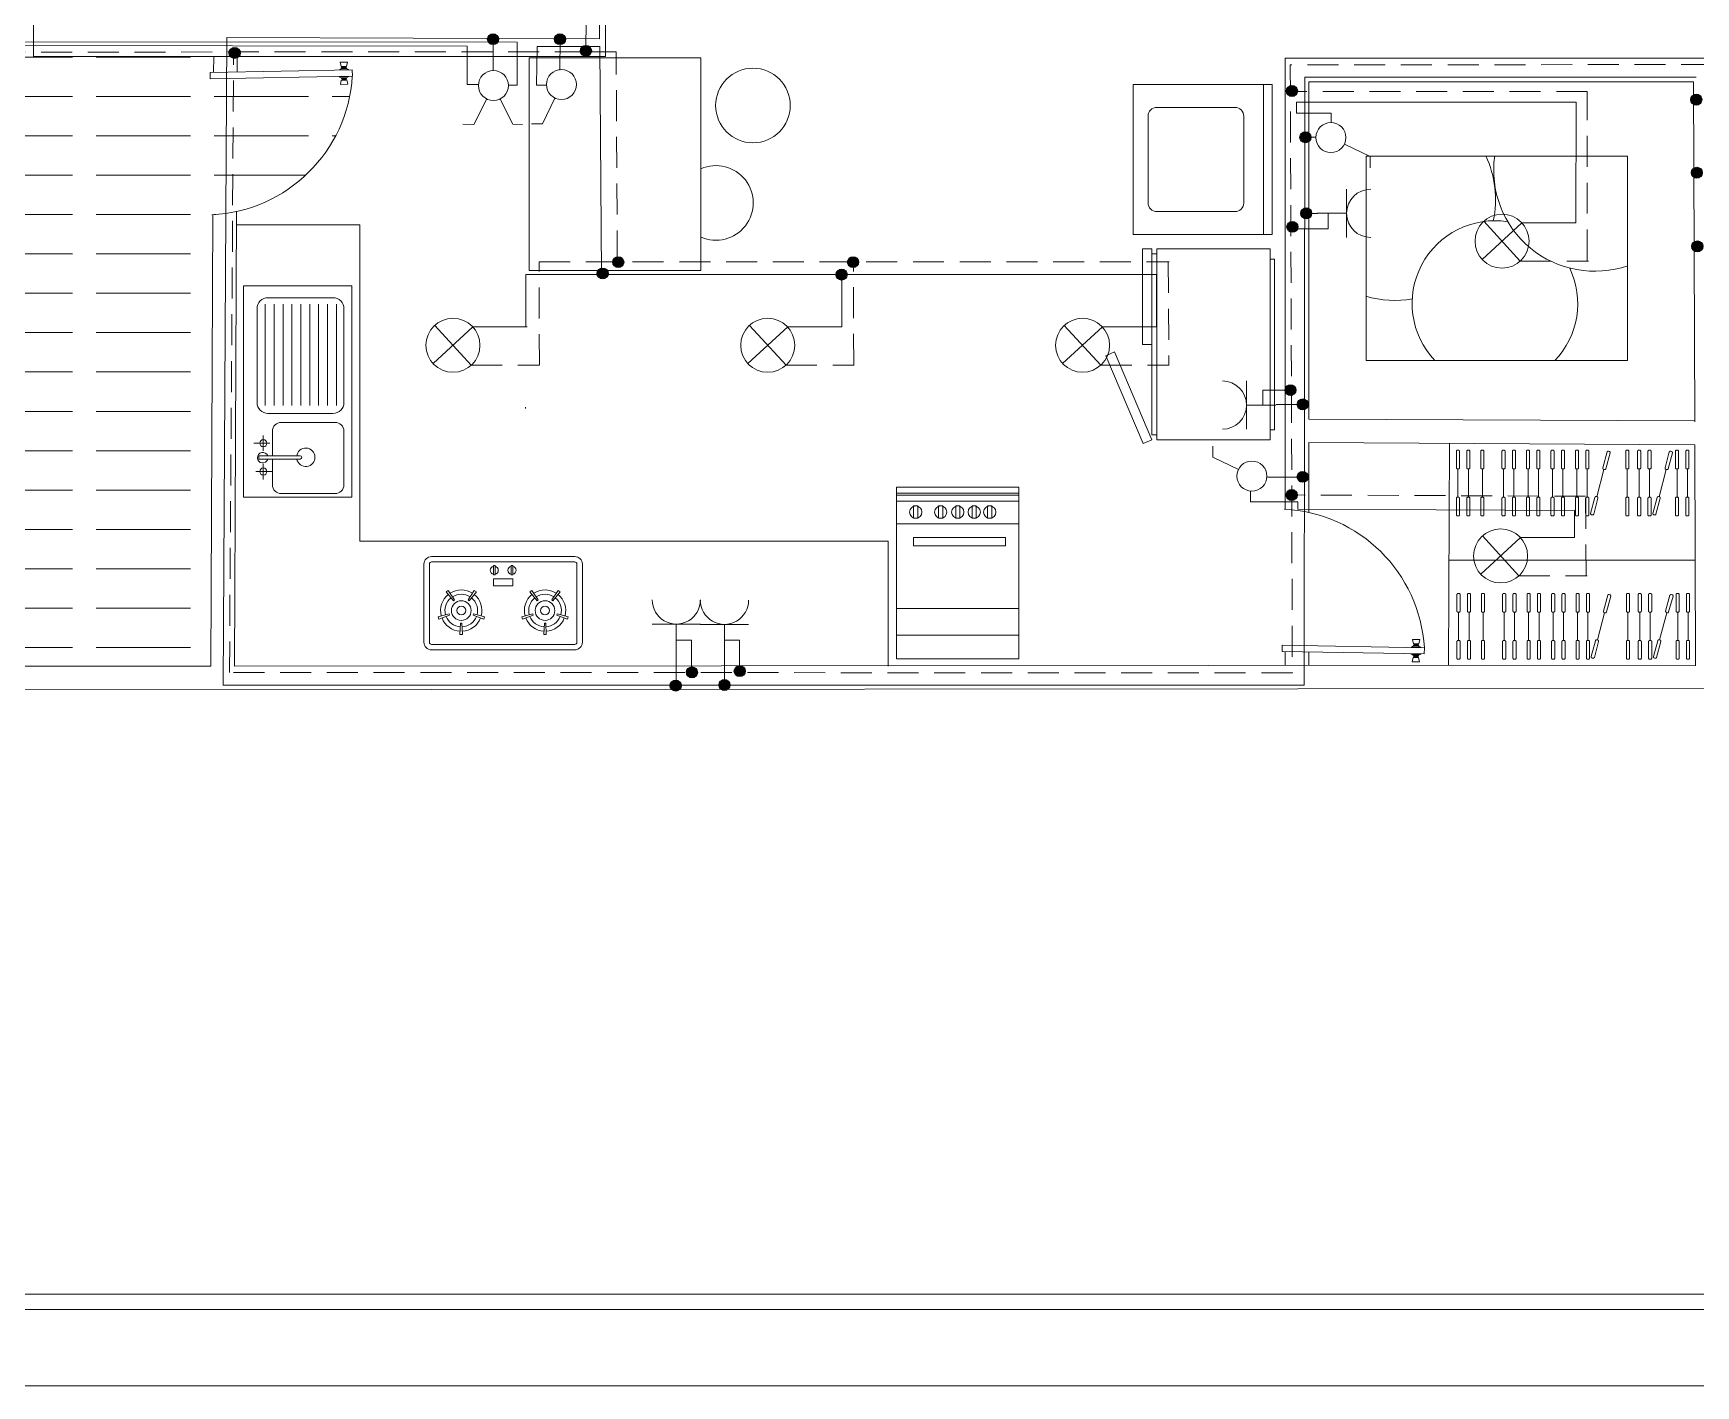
# Model space of a CAD drawing. Header units: millimetres. Extents: x -91.7 to -12.1, y -5.4 to 78.9.
# Drawn here: x -82.15 to -71.59, y -5.44 to 3.15 of the extents above; entities that cross this region are included whole.
import ezdxf

# ---------------------------------------------------------------- set-up
doc = ezdxf.new("R2010")
doc.units = ezdxf.units.MM
for name, pattern in [('CONTINUA', [0]), ('HIDDEN', [0.375, 0.25, -0.125]), ('STYLE_02', [0.295276, 0.19685, -0.098425])]:
    doc.linetypes.add(name, pattern=pattern)
doc.layers.get('0').update_dxf_attribs({"lineweight": 15})
for name, color, linetype in [('CabangF', 1, 'CONTINUA'), ('CabangFM', 30, 'CONTINUA'), ('CabangN', 5, 'CONTINUA'), ('HATCHING', 7, 'Continuous')]:
    doc.layers.add(name, color=color, linetype=linetype)
for name, color, linetype, lineweight in [('Denah', 7, 'Continuous', 13), ('Fasa', 1, 'Continuous', 9), ('Fasa MCB to end', 30, 'Continuous', 9), ('Furniture', 253, 'Continuous', 13), ('Lampu', 40, 'Continuous', 13), ('netral', 5, 'STYLE_02', 9), ('Pintu DKK', 7, 'Continuous', 9), ('Saklar', 6, 'Continuous', 13), ('Stop kontak', 3, 'Continuous', 13)]:
    doc.layers.add(name, color=color, linetype=linetype, lineweight=lineweight)

# ---------------------------------------------------------------- blocks, each defined once
blk = doc.blocks.new('pintu benar')
at = {"lineweight": 15}
for p, q in [((21.219, -25.378), (21.145, -25.378)), ((21.154, -25.423), (21.145, -25.378)), ((21.166, -25.423), (21.154, -25.423)), ((21.155, -25.445), (21.155, -25.438)), ((21.161, -25.438), (21.155, -25.438)), ((21.161, -25.438), (21.161, -25.43)), ((21.166, -25.43), (21.161, -25.43)), ((21.161, -25.438), (21.203, -25.437)), ((21.166, -25.43), (21.166, -25.423)), ((21.166, -25.423), (21.198, -25.423)), ((21.166, -25.43), (21.198, -25.43)), ((21.198, -25.43), (21.198, -25.423)), ((21.198, -25.423), (21.21, -25.423)), ((21.198, -25.43), (21.203, -25.43)), ((21.203, -25.437), (21.203, -25.43)), ((21.203, -25.437), (21.209, -25.437)), ((21.209, -25.445), (21.209, -25.437)), ((21.21, -25.423), (21.219, -25.378)), ((19.807, -25.466), (21.268, -25.459)), ((21.269, -25.523), (19.807, -25.531)), ((21.133, -25.457), (21.155, -25.445)), ((21.133, -25.457), (21.231, -25.456)), ((21.133, -25.46), (21.133, -25.457)), ((21.134, -25.525), (21.134, -25.528)), ((21.134, -25.528), (21.231, -25.527)), ((21.134, -25.528), (21.156, -25.54)), ((21.154, -25.562), (21.146, -25.606)), ((21.22, -25.606), (21.146, -25.606)), ((21.166, -25.562), (21.154, -25.562)), ((21.155, -25.445), (21.209, -25.445)), ((21.156, -25.54), (21.209, -25.539)), ((21.156, -25.54), (21.156, -25.547)), ((21.162, -25.547), (21.156, -25.547)), ((21.162, -25.547), (21.162, -25.554)), ((21.162, -25.547), (21.203, -25.547)), ((21.166, -25.554), (21.162, -25.554)), ((21.166, -25.554), (21.166, -25.562)), ((21.166, -25.554), (21.199, -25.554)), ((21.166, -25.562), (21.199, -25.562)), ((21.182, -25.525), (21.182, -25.525)), ((21.182, -25.525), (21.182, -25.525)), ((21.199, -25.554), (21.203, -25.554)), ((21.199, -25.554), (21.199, -25.562)), ((21.199, -25.562), (21.211, -25.562)), ((21.203, -25.547), (21.203, -25.554)), ((21.203, -25.547), (21.209, -25.547)), ((21.231, -25.456), (21.209, -25.445)), ((21.231, -25.527), (21.209, -25.539)), ((21.209, -25.539), (21.209, -25.547)), ((21.211, -25.562), (21.22, -25.606)), ((21.231, -25.459), (21.231, -25.456)), ((21.231, -25.524), (21.231, -25.527))]:
    blk.add_line(p, q, dxfattribs=at)
for p, q in [((19.807, -25.531), (19.807, -25.466)), ((21.268, -25.459), (21.269, -25.523))]:
    blk.add_line(p, q)
at = {"color": 8, "lineweight": 15}
blk.add_arc((19.755, -25.41), 1.517, 271.9597, 355.7243, dxfattribs=at)
blk = doc.blocks.new('LAMPU RUMAH')
at = {"layer": 'Lampu'}
for p, q in [((0.0528, 0.0484), (-0.0528, -0.0484)), ((0.0484, -0.0528), (-0.0484, 0.0528))]:
    blk.add_line(p, q, dxfattribs=at)
blk.add_circle((0, 0), 0.0716, dxfattribs=at)
blk = doc.blocks.new('*U41')
at = {"layer": 'Lampu', "xscale": 2.395947296300988, "yscale": 2.395947296300988, "zscale": 2.395947296300988}
blk.add_blockref('LAMPU RUMAH', (0, 0), dxfattribs=at)
blk = doc.blocks.new('*U42')
at = {"layer": 'Lampu', "color": 0, "linetype": 'ByBlock', "lineweight": -2, "transparency": 16777216}
for p in [(0, 0), (2, 0), (4, 0)]:
    blk.add_blockref('*U41', p, dxfattribs=at)
blk = doc.blocks.new('saklar 1 seri')
at = {"layer": 'Saklar'}
for p, q in [((-73.194, 11.496), (-73.115, 11.659)), ((-73.115, 11.659), (-73.045, 11.659))]:
    blk.add_line(p, q, dxfattribs=at)
blk.add_circle((-73.236, 11.41), 0.0954, dxfattribs=at)
blk = doc.blocks.new('saklar 2 seri')
at = {"layer": 'Saklar'}
for p, q in [((-73.645, 11.669), (-73.707, 11.669)), ((-73.562, 11.51), (-73.645, 11.669)), ((-73.477, 11.511), (-73.397, 11.674)), ((-73.397, 11.674), (-73.327, 11.674))]:
    blk.add_line(p, q, dxfattribs=at)
blk.add_circle((-73.518, 11.425), 0.0954, dxfattribs=at)
blk = doc.blocks.new('COLOKAN RUMAH')
at = {"color": 3, "lineweight": 5}
for p, q in [((0, 0.0803), (0, -0.0803)), ((0, 0), (0.0978, 0))]:
    blk.add_line(p, q, dxfattribs=at)
blk.add_arc((-0.0803, 0), 0.0803, 270, 90, dxfattribs=at)
blk = doc.blocks.new('*U81')
at = {"layer": 'Fasa'}
blk.add_line((-0.172, 0), (0.172, 0), dxfattribs=at)
blk = doc.blocks.new('*U82')
at = {"layer": 'Fasa', "color": 0, "linetype": 'ByBlock', "lineweight": -2, "transparency": 16777216}
for p in [(0, 0), (2, 0), (4, 0)]:
    blk.add_blockref('*U81', p, dxfattribs=at)
blk = doc.blocks.new('*U97')
at = {"layer": 'netral'}
blk.add_line((-0.21635, 0), (0.21635, 0), dxfattribs=at)
blk = doc.blocks.new('*U98')
at = {"layer": 'netral', "color": 0, "linetype": 'ByBlock', "lineweight": -2, "transparency": 16777216}
for p in [(0, 0), (2, 0), (4, 0)]:
    blk.add_blockref('*U97', p, dxfattribs=at)
blk = doc.blocks.new('CABANG NETRAL')
at = {"layer": 'HATCHING'}
h = blk.add_hatch(dxfattribs=at)
h.set_pattern_fill('ANGLE', color=5)
h.set_pattern_definition([(0, (9.248, -7.627), (0, 6.985), [5.08, -1.905]), (90, (9.248, -7.627), (-6.985, 4e-16), [5.08, -1.905])])
h.paths.add_polyline_path([(-0.0121, 0), (0.0121, 0, 1)])
h.paths.add_polyline_path([(0, 0), (-0.0121, 0, 0.414214), (0, -0.0121)])
h.paths.add_polyline_path([(0.0121, 0), (0, 0), (0, -0.0121, 0.414214)])
h = blk.add_hatch(color=5, dxfattribs=at)
h.dxf.hatch_style = 1
h.paths.add_polyline_path([(-0.0121, 0, 1), (0.0121, 0, 1)])
at = {"layer": 'CabangN'}
blk.add_circle((0, 0), 0.0121, dxfattribs=at)
blk = doc.blocks.new('CABANG FASA')
at = {"layer": 'HATCHING'}
h = blk.add_hatch(color=1, dxfattribs=at)
h.dxf.hatch_style = 1
h.paths.add_polyline_path([(0.0121, 0, 1), (-0.0121, 0, 1)])
at = {"layer": 'CabangF'}
blk.add_circle((0, 0), 0.0121, dxfattribs=at)
blk = doc.blocks.new('CABANG FASA 2')
at = {"layer": 'HATCHING'}
h = blk.add_hatch(color=30, dxfattribs=at)
h.dxf.hatch_style = 1
h.paths.add_polyline_path([(0.0121, 0, 1), (-0.0121, 0, 1)])
at = {"layer": 'CabangFM'}
blk.add_circle((0, 0), 0.0121, dxfattribs=at)
blk = doc.blocks.new('A$C38133118')
for p, q in [((0, 35), (0, 395)), ((25, 35), (25, 395)), ((35, 430), (695, 430)), ((35, 405), (695, 405)), ((705, 395), (705, 35)), ((730, 395), (730, 35)), ((166, 359.5), (169, 306.8)), ((166, 359.5), (178, 359.5)), ((169, 306.8), (175, 306.8)), ((178, 359.5), (175, 306.8)), ((552, 359.5), (555, 306.8)), ((564, 359.5), (552, 359.5)), ((561, 306.8), (555, 306.8)), ((564, 359.5), (561, 306.8)), ((65, 277.4), (68.7, 288.8)), ((65, 277.4), (116, 264)), ((68.7, 288.8), (117.8, 269.7)), ((116, 264), (117.8, 269.7)), ((275.3, 288.8), (226.1, 269.7)), ((226.1, 269.7), (228, 264)), ((279, 277.4), (228, 264)), ((275.3, 288.8), (279, 277.4)), ((454.7, 288.8), (451, 277.4)), ((451, 277.4), (502, 264)), ((454.7, 288.8), (503.9, 269.7)), ((503.9, 269.7), (502, 264)), ((661.3, 288.8), (612.2, 269.7)), ((614, 264), (612.2, 269.7)), ((665, 277.4), (614, 264)), ((665, 277.4), (661.3, 288.8)), ((102.2, 163), (135.5, 203.8)), ((111.9, 156), (102.2, 163)), ((111.9, 156), (140.3, 200.3)), ((140.3, 200.3), (135.5, 203.8)), ((208.4, 203.8), (203.6, 200.3)), ((232.1, 156), (203.6, 200.3)), ((241.8, 163), (208.4, 203.8)), ((241.8, 163), (232.1, 156)), ((488.2, 163), (521.6, 203.8)), ((488.2, 163), (497.9, 156)), ((497.9, 156), (526.4, 200.3)), ((521.6, 203.8), (526.4, 200.3)), ((589.7, 200.3), (594.5, 203.8)), ((618.1, 156), (589.7, 200.3)), ((627.8, 163), (594.5, 203.8)), ((618.1, 156), (627.8, 163)), ((319.9, 134.4), (319.9, 102)), ((410.1, 134.4), (319.9, 134.4)), ((319.9, 102), (410.1, 102)), ((320.1, 85), (320.1, 41.9)), ((327.6, 85), (320.1, 85)), ((327.6, 41.9), (327.6, 85)), ((402.6, 85), (410.1, 85)), ((402.6, 41.9), (402.6, 85)), ((410.1, 102), (410.1, 134.4)), ((410.1, 85), (410.1, 41.9)), ((695, 25), (35, 25)), ((320.1, 41.9), (327.6, 41.9)), ((410.1, 41.9), (402.6, 41.9)), ((695, 0), (35, 0))]:
    blk.add_line(p, q)
for centre, radius in [((172, 248.9), 45.3), ((172, 248.9), 20.3), ((558, 248.9), 45.3), ((558, 248.9), 20.3)]:
    blk.add_circle(centre, radius)
for centre, radius, start, end in [((35, 395), 35, 90, 180), ((35, 395), 10, 90, 180), ((695, 395), 35, 0, 90), ((695, 395), 10, 0, 90), ((172, 248.9), 95.3, 93.07801, 158.92199), ((172, 248.9), 75.3, 93.02284, 158.97716), ((172, 248.9), 75.3, 21.02284, 86.97716), ((172, 248.9), 95.3, 21.07801, 86.92199), ((558, 248.9), 95.3, 93.07801, 158.92199), ((558, 248.9), 75.3, 93.02284, 158.97716), ((558, 248.9), 75.3, 21.02284, 86.97716), ((558, 248.9), 95.3, 21.07801, 86.92199), ((172, 248.9), 95.3, 165.07801, 230.92199), ((172, 248.9), 75.3, 165.02284, 230.97716), ((172, 248.9), 75.3, 309.02284, 14.97716), ((172, 248.9), 95.3, 309.07801, 14.92199), ((558, 248.9), 95.3, 165.07801, 230.92199), ((558, 248.9), 75.3, 165.02284, 230.97716), ((558, 248.9), 75.3, 309.02284, 14.97716), ((558, 248.9), 95.3, 309.07801, 14.92199), ((172, 248.9), 95.3, 237.07801, 302.92199), ((172, 248.9), 75.3, 237.02284, 302.97716), ((558, 248.9), 95.3, 237.07801, 302.92199), ((558, 248.9), 75.3, 237.02284, 302.97716), ((323.9, 63.3), 18.9, 101.56194, 258.43806), ((323.9, 63.3), 18.9, 281.24841, 78.75159), ((406.3, 63.3), 18.9, 101.24841, 258.75159), ((406.3, 63.3), 18.9, 281.56194, 78.43806), ((35, 35), 35, 180, 270), ((35, 35), 10, 180, 270), ((695, 35), 10, 270, 0), ((695, 35), 35, 270, 0)]:
    blk.add_arc(centre, radius, start, end)
blk = doc.blocks.new('sgsdgh')
at = {"layer": 'Furniture', "linetype": 'HIDDEN', "ltscale": 500}
for p, q in [((1584.985, 424.972), (1584.985, 424.84)), ((1585.001, 424.981), (1584.994, 424.981)), ((1585.01, 424.84), (1585.01, 424.972)), ((1585.068, 424.972), (1585.068, 424.84)), ((1585.084, 424.981), (1585.077, 424.981)), ((1585.093, 424.84), (1585.093, 424.972)), ((1585.117, 424.96), (1585.152, 424.833)), ((1585.131, 424.973), (1585.124, 424.971)), ((1585.176, 424.839), (1585.142, 424.967)), ((1585.287, 424.972), (1585.287, 424.84)), ((1585.303, 424.981), (1585.296, 424.981)), ((1585.312, 424.84), (1585.312, 424.972)), ((1585.37, 424.972), (1585.37, 424.84)), ((1585.386, 424.981), (1585.379, 424.981)), ((1585.395, 424.84), (1585.395, 424.972)), ((1585.464, 424.84), (1585.464, 424.972)), ((1585.473, 424.981), (1585.48, 424.981)), ((1585.489, 424.972), (1585.489, 424.84)), ((1585.614, 424.96), (1585.648, 424.833)), ((1585.627, 424.973), (1585.621, 424.971)), ((1585.672, 424.839), (1585.638, 424.967)), ((1585.783, 424.972), (1585.783, 424.84)), ((1585.799, 424.981), (1585.792, 424.981)), ((1585.808, 424.84), (1585.808, 424.972)), ((1585.866, 424.972), (1585.866, 424.84)), ((1585.882, 424.981), (1585.875, 424.981)), ((1585.891, 424.84), (1585.891, 424.972)), ((1585.978, 424.972), (1585.978, 424.84)), ((1585.994, 424.981), (1585.987, 424.981)), ((1586.003, 424.84), (1586.003, 424.972)), ((1586.061, 424.972), (1586.061, 424.84)), ((1586.077, 424.981), (1586.07, 424.981)), ((1586.086, 424.84), (1586.086, 424.972)), ((1586.174, 424.972), (1586.174, 424.84)), ((1586.19, 424.981), (1586.183, 424.981)), ((1586.199, 424.84), (1586.199, 424.972)), ((1586.257, 424.972), (1586.257, 424.84)), ((1586.273, 424.981), (1586.266, 424.981)), ((1586.282, 424.84), (1586.282, 424.972)), ((1586.369, 424.972), (1586.369, 424.84)), ((1586.385, 424.981), (1586.378, 424.981)), ((1586.394, 424.84), (1586.394, 424.972)), ((1586.452, 424.972), (1586.452, 424.84)), ((1586.468, 424.981), (1586.461, 424.981)), ((1586.477, 424.84), (1586.477, 424.972)), ((1586.621, 424.972), (1586.621, 424.84)), ((1586.637, 424.981), (1586.63, 424.981)), ((1586.646, 424.84), (1586.646, 424.972)), ((1586.733, 424.972), (1586.733, 424.84)), ((1586.749, 424.981), (1586.742, 424.981)), ((1586.758, 424.84), (1586.758, 424.972)), ((1586.816, 424.972), (1586.816, 424.84)), ((1586.832, 424.981), (1586.825, 424.981)), ((1586.841, 424.84), (1586.841, 424.972)), ((1584.994, 424.831), (1585.001, 424.831)), ((1584.997, 424.606), (1584.997, 424.831)), ((1585.077, 424.831), (1585.084, 424.831)), ((1585.08, 424.606), (1585.08, 424.831)), ((1585.163, 424.826), (1585.169, 424.828)), ((1585.224, 424.61), (1585.166, 424.827)), ((1585.296, 424.831), (1585.303, 424.831)), ((1585.299, 424.606), (1585.299, 424.831)), ((1585.379, 424.831), (1585.386, 424.831)), ((1585.382, 424.606), (1585.382, 424.831)), ((1585.48, 424.831), (1585.473, 424.831)), ((1585.477, 424.606), (1585.477, 424.831)), ((1585.659, 424.826), (1585.666, 424.828)), ((1585.721, 424.61), (1585.663, 424.827)), ((1585.792, 424.831), (1585.799, 424.831)), ((1585.796, 424.606), (1585.796, 424.831)), ((1585.875, 424.831), (1585.882, 424.831)), ((1585.879, 424.606), (1585.879, 424.831)), ((1585.987, 424.831), (1585.994, 424.831)), ((1585.991, 424.606), (1585.991, 424.831)), ((1586.07, 424.831), (1586.077, 424.831)), ((1586.074, 424.606), (1586.074, 424.831)), ((1586.183, 424.831), (1586.19, 424.831)), ((1586.186, 424.606), (1586.186, 424.831)), ((1586.266, 424.831), (1586.273, 424.831)), ((1586.269, 424.606), (1586.269, 424.831)), ((1586.378, 424.831), (1586.385, 424.831)), ((1586.381, 424.606), (1586.381, 424.831)), ((1586.461, 424.831), (1586.468, 424.831)), ((1586.464, 424.606), (1586.464, 424.831)), ((1586.63, 424.831), (1586.637, 424.831)), ((1586.633, 424.606), (1586.633, 424.831)), ((1586.742, 424.831), (1586.749, 424.831)), ((1586.745, 424.606), (1586.745, 424.831)), ((1586.825, 424.831), (1586.832, 424.831)), ((1586.828, 424.606), (1586.828, 424.831)), ((1585.221, 424.609), (1585.228, 424.611)), ((1585.718, 424.609), (1585.724, 424.611)), ((1584.985, 424.465), (1584.985, 424.597)), ((1584.994, 424.606), (1585.001, 424.606)), ((1585.01, 424.597), (1585.01, 424.465)), ((1585.068, 424.465), (1585.068, 424.597)), ((1585.077, 424.606), (1585.084, 424.606)), ((1585.093, 424.597), (1585.093, 424.465)), ((1585.249, 424.47), (1585.214, 424.598)), ((1585.239, 424.604), (1585.273, 424.477)), ((1585.287, 424.465), (1585.287, 424.597)), ((1585.296, 424.606), (1585.303, 424.606)), ((1585.312, 424.597), (1585.312, 424.465)), ((1585.37, 424.465), (1585.37, 424.597)), ((1585.379, 424.606), (1585.386, 424.606)), ((1585.395, 424.597), (1585.395, 424.465)), ((1585.464, 424.597), (1585.464, 424.465)), ((1585.48, 424.606), (1585.473, 424.606)), ((1585.489, 424.465), (1585.489, 424.597)), ((1585.745, 424.47), (1585.711, 424.598)), ((1585.735, 424.604), (1585.77, 424.477)), ((1585.783, 424.465), (1585.783, 424.597)), ((1585.792, 424.606), (1585.799, 424.606)), ((1585.808, 424.597), (1585.808, 424.465)), ((1585.866, 424.465), (1585.866, 424.597)), ((1585.875, 424.606), (1585.882, 424.606)), ((1585.891, 424.597), (1585.891, 424.465)), ((1585.978, 424.465), (1585.978, 424.597)), ((1585.987, 424.606), (1585.994, 424.606)), ((1586.003, 424.597), (1586.003, 424.465)), ((1586.061, 424.465), (1586.061, 424.597)), ((1586.07, 424.606), (1586.077, 424.606)), ((1586.086, 424.597), (1586.086, 424.465)), ((1586.174, 424.465), (1586.174, 424.597)), ((1586.183, 424.606), (1586.19, 424.606)), ((1586.199, 424.597), (1586.199, 424.465)), ((1586.257, 424.465), (1586.257, 424.597)), ((1586.266, 424.606), (1586.273, 424.606)), ((1586.282, 424.597), (1586.282, 424.465)), ((1586.369, 424.465), (1586.369, 424.597)), ((1586.378, 424.606), (1586.385, 424.606)), ((1586.394, 424.597), (1586.394, 424.465)), ((1586.452, 424.465), (1586.452, 424.597)), ((1586.461, 424.606), (1586.468, 424.606)), ((1586.477, 424.597), (1586.477, 424.465)), ((1586.621, 424.465), (1586.621, 424.597)), ((1586.63, 424.606), (1586.637, 424.606)), ((1586.646, 424.597), (1586.646, 424.465)), ((1586.733, 424.465), (1586.733, 424.597)), ((1586.742, 424.606), (1586.749, 424.606)), ((1586.758, 424.597), (1586.758, 424.465)), ((1586.816, 424.465), (1586.816, 424.597)), ((1586.825, 424.606), (1586.832, 424.606)), ((1586.841, 424.597), (1586.841, 424.465)), ((1585.001, 424.456), (1584.994, 424.456)), ((1585.084, 424.456), (1585.077, 424.456)), ((1585.266, 424.466), (1585.26, 424.464)), ((1585.303, 424.456), (1585.296, 424.456)), ((1585.386, 424.456), (1585.379, 424.456)), ((1585.473, 424.456), (1585.48, 424.456)), ((1585.763, 424.466), (1585.756, 424.464)), ((1585.799, 424.456), (1585.792, 424.456)), ((1585.882, 424.456), (1585.875, 424.456)), ((1585.994, 424.456), (1585.987, 424.456)), ((1586.077, 424.456), (1586.07, 424.456)), ((1586.19, 424.456), (1586.183, 424.456)), ((1586.273, 424.456), (1586.266, 424.456)), ((1586.385, 424.456), (1586.378, 424.456)), ((1586.468, 424.456), (1586.461, 424.456)), ((1586.637, 424.456), (1586.63, 424.456)), ((1586.749, 424.456), (1586.742, 424.456)), ((1586.832, 424.456), (1586.825, 424.456))]:
    blk.add_line(p, q, dxfattribs=at)
for centre, start, end in [((1584.994, 424.972), 90, 180), ((1585.001, 424.972), 360, 90), ((1585.077, 424.972), 90, 180), ((1585.084, 424.972), 360, 90), ((1585.126, 424.962), 105, 195), ((1585.133, 424.964), 15, 105), ((1585.296, 424.972), 90, 180), ((1585.303, 424.972), 360, 90), ((1585.379, 424.972), 90, 180), ((1585.386, 424.972), 360, 90), ((1585.473, 424.972), 90, 180), ((1585.48, 424.972), 0, 90), ((1585.623, 424.962), 105, 195), ((1585.63, 424.964), 15, 105), ((1585.792, 424.972), 90, 180), ((1585.799, 424.972), 360, 90), ((1585.875, 424.972), 90, 180), ((1585.882, 424.972), 360, 90), ((1585.987, 424.972), 90, 180), ((1585.994, 424.972), 360, 90), ((1586.07, 424.972), 90, 180), ((1586.077, 424.972), 360, 90), ((1586.183, 424.972), 90, 180), ((1586.19, 424.972), 360, 90), ((1586.266, 424.972), 90, 180), ((1586.273, 424.972), 360, 90), ((1586.378, 424.972), 90, 180), ((1586.385, 424.972), 360, 90), ((1586.461, 424.972), 90, 180), ((1586.468, 424.972), 360, 90), ((1586.63, 424.972), 90, 180), ((1586.637, 424.972), 360, 90), ((1586.742, 424.972), 90, 180), ((1586.749, 424.972), 360, 90), ((1586.825, 424.972), 90, 180), ((1586.832, 424.972), 360, 90), ((1584.994, 424.84), 180, 270), ((1585.001, 424.84), 270, 360), ((1585.077, 424.84), 180, 270), ((1585.084, 424.84), 270, 360), ((1585.16, 424.835), 195, 285), ((1585.167, 424.837), 285, 15), ((1585.296, 424.84), 180, 270), ((1585.303, 424.84), 270, 360), ((1585.379, 424.84), 180, 270), ((1585.386, 424.84), 270, 360), ((1585.473, 424.84), 180, 270), ((1585.48, 424.84), 270, 0), ((1585.657, 424.835), 195, 285), ((1585.664, 424.837), 285, 15), ((1585.792, 424.84), 180, 270), ((1585.799, 424.84), 270, 360), ((1585.875, 424.84), 180, 270), ((1585.882, 424.84), 270, 360), ((1585.987, 424.84), 180, 270), ((1585.994, 424.84), 270, 360), ((1586.07, 424.84), 180, 270), ((1586.077, 424.84), 270, 360), ((1586.183, 424.84), 180, 270), ((1586.19, 424.84), 270, 360), ((1586.266, 424.84), 180, 270), ((1586.273, 424.84), 270, 360), ((1586.378, 424.84), 180, 270), ((1586.385, 424.84), 270, 360), ((1586.461, 424.84), 180, 270), ((1586.468, 424.84), 270, 360), ((1586.63, 424.84), 180, 270), ((1586.637, 424.84), 270, 360), ((1586.742, 424.84), 180, 270), ((1586.749, 424.84), 270, 360), ((1586.825, 424.84), 180, 270), ((1586.832, 424.84), 270, 360), ((1585.223, 424.6), 105, 195), ((1585.23, 424.602), 15, 105), ((1585.72, 424.6), 105, 195), ((1585.727, 424.602), 15, 105), ((1584.994, 424.597), 90, 180), ((1585.001, 424.597), 360, 90), ((1585.077, 424.597), 90, 180), ((1585.084, 424.597), 360, 90), ((1585.264, 424.475), 285, 15), ((1585.296, 424.597), 90, 180), ((1585.303, 424.597), 360, 90), ((1585.379, 424.597), 90, 180), ((1585.386, 424.597), 360, 90), ((1585.473, 424.597), 90, 180), ((1585.48, 424.597), 0, 90), ((1585.761, 424.475), 285, 15), ((1585.792, 424.597), 90, 180), ((1585.799, 424.597), 360, 90), ((1585.875, 424.597), 90, 180), ((1585.882, 424.597), 360, 90), ((1585.987, 424.597), 90, 180), ((1585.994, 424.597), 360, 90), ((1586.07, 424.597), 90, 180), ((1586.077, 424.597), 360, 90), ((1586.183, 424.597), 90, 180), ((1586.19, 424.597), 360, 90), ((1586.266, 424.597), 90, 180), ((1586.273, 424.597), 360, 90), ((1586.378, 424.597), 90, 180), ((1586.385, 424.597), 360, 90), ((1586.461, 424.597), 90, 180), ((1586.468, 424.597), 360, 90), ((1586.63, 424.597), 90, 180), ((1586.637, 424.597), 360, 90), ((1586.742, 424.597), 90, 180), ((1586.749, 424.597), 360, 90), ((1586.825, 424.597), 90, 180), ((1586.832, 424.597), 360, 90), ((1584.994, 424.465), 180, 270), ((1585.001, 424.465), 270, 360), ((1585.077, 424.465), 180, 270), ((1585.084, 424.465), 270, 360), ((1585.257, 424.473), 195, 285), ((1585.296, 424.465), 180, 270), ((1585.303, 424.465), 270, 360), ((1585.379, 424.465), 180, 270), ((1585.386, 424.465), 270, 360), ((1585.473, 424.465), 180, 270), ((1585.48, 424.465), 270, 0), ((1585.754, 424.473), 195, 285), ((1585.792, 424.465), 180, 270), ((1585.799, 424.465), 270, 360), ((1585.875, 424.465), 180, 270), ((1585.882, 424.465), 270, 360), ((1585.987, 424.465), 180, 270), ((1585.994, 424.465), 270, 360), ((1586.07, 424.465), 180, 270), ((1586.077, 424.465), 270, 360), ((1586.183, 424.465), 180, 270), ((1586.19, 424.465), 270, 360), ((1586.266, 424.465), 180, 270), ((1586.273, 424.465), 270, 360), ((1586.378, 424.465), 180, 270), ((1586.385, 424.465), 270, 360), ((1586.461, 424.465), 180, 270), ((1586.468, 424.465), 270, 360), ((1586.63, 424.465), 180, 270), ((1586.637, 424.465), 270, 360), ((1586.742, 424.465), 180, 270), ((1586.749, 424.465), 270, 360), ((1586.825, 424.465), 180, 270), ((1586.832, 424.465), 270, 360)]:
    blk.add_arc(centre, 0.009, start, end, dxfattribs=at)
blk = doc.blocks.new('A$C593E77E4')
for p, q in [((0, 0), (0, 0.911)), ((0, 0.911), (1.781, 0.911)), ((1.781, 0), (1.781, 0.911)), ((0.279, 0.745, -0.922), (0.15, 0.745, -0.922)), ((0.216, 0.808, -0.922), (0.216, 0.672, -0.922)), ((0.321, 0.784, -0.922), (0.321, 0.434, -0.922)), ((0.349, 0.784, -0.922), (0.321, 0.784, -0.922)), ((0.349, 0.434, -0.922), (0.349, 0.784, -0.922)), ((0.39, 0.745, -0.922), (0.519, 0.745, -0.922)), ((0.455, 0.826, -0.922), (0.455, 0.689, -0.922)), ((0.705, 0.706), (0.705, 0.158)), ((0.772, 0.729, 1.373), (1.625, 0.729, 1.373)), ((1.588, 0.797), (0.797, 0.797)), ((1.68, 0.158), (1.68, 0.706)), ((0.03, 0.593), (0.03, 0.141)), ((0.321, 0.668), (0.105, 0.668)), ((0.555, 0.668), (0.349, 0.668)), ((0.63, 0.141), (0.63, 0.593)), ((0.772, 0.654, 1.373), (1.625, 0.654, 1.373)), ((0.772, 0.579, 1.373), (1.625, 0.579, 1.373)), ((0.772, 0.504, 1.373), (1.625, 0.504, 1.373)), ((0.772, 0.429, 1.373), (1.625, 0.429, 1.373)), ((0.772, 0.354, 1.373), (1.625, 0.354, 1.373)), ((0.772, 0.279, 1.373), (1.625, 0.279, 1.373)), ((0.772, 0.204, 1.373), (1.625, 0.204, 1.373)), ((0.105, 0.066), (0.555, 0.066)), ((0.772, 0.129, 1.373), (1.625, 0.129, 1.373)), ((0.797, 0.066), (1.588, 0.066)), ((1.781, 0), (0, 0))]:
    blk.add_line(p, q)
for centre in [(0.216, 0.745, -0.922), (0.454, 0.745, -0.922)]:
    blk.add_circle(centre, 0.0299)
for centre, radius, start, end in [((0.333, 0.75, -0.922), 0.0447, 290.1713, 253.9866), ((0.797, 0.706), 0.0919, 90, 180), ((1.588, 0.706), 0.0919, 0, 90), ((0.105, 0.593), 0.075, 90, 180), ((0.555, 0.593), 0.075, 0, 90), ((0.336, 0.387, 0.688), 0.0774, 101.239, 83.3158), ((0.335, 0.435, -0.922), 0.0139, 185.1203, 354.8797), ((0.105, 0.141), 0.075, 180, 270), ((0.555, 0.141), 0.075, 270, 0), ((0.797, 0.158), 0.0919, 180, 270), ((1.588, 0.158), 0.0919, 270, 0)]:
    blk.add_arc(centre, radius, start, end)
blk = doc.blocks.new('LAVADORA')
for p, q in [((-0.35, 0.65), (-0.35, 0)), ((-0.35, 0.65), (0.35, 0.65)), ((0.35, 0.65), (0.35, 0)), ((-0.2031, 0.5795), (0.2031, 0.5795)), ((-0.2437, 0.5389), (-0.2437, 0.1732)), ((0.2437, 0.5389), (0.2437, 0.1732)), ((-0.2031, 0.1326), (0.2031, 0.1326)), ((-0.35, 0.0406), (0.35, 0.0406)), ((-0.35, 0), (0.35, 0))]:
    blk.add_line(p, q)
for centre, start, end in [((-0.2031, 0.5389), 90, 180), ((0.2031, 0.5389), 0, 90), ((-0.2031, 0.1732), 180, 270), ((0.2031, 0.1732), 270, 0)]:
    blk.add_arc(centre, 0.0406, start, end)
blk = doc.blocks.new('A$C3B1D6415')
for p, q in [((947.2, 884.7), (54.4, 884.7)), ((54.4, 884.7), (54.4, 862.2)), ((947.2, 862.2), (947.2, 884.7)), ((0, 862.2), (1000, 862.2)), ((0, 267.2), (0, 862.2)), ((1000, 862.2), (1000, 267.2)), ((1000, 267.2), (0, 267.2)), ((25, 267.2), (25, 242.2)), ((975, 267.2), (975, 242.2)), ((0, 242.2), (975, 242.2)), ((0, 192.2), (0, 242.2)), ((500, 192.2), (0, 192.2)), ((500, 192.2), (500, 242.2)), ((540.1, 46), (1000, 242.2)), ((1019.6, 196.2), (559.7, 0)), ((1000, 242.2), (1019.6, 196.2)), ((559.7, 0), (540.1, 46))]:
    blk.add_line(p, q)
blk = doc.blocks.new('A$C71147F8F')
at = {"lineweight": 5}
for p, q in [((0, 810), (600, 810)), ((0, 800), (600, 800)), ((0, 770), (600, 770)), ((0, 660), (600, 660)), ((0, 245), (600, 245)), ((0, 115), (600, 115))]:
    blk.add_line(p, q, dxfattribs=at)
for points in [[(0, 0), (600, 0), (600, 840), (0, 840)], [(84.7, 687.5), (104.7, 687.5), (104.7, 747.5), (84.7, 747.5)], [(206.9, 687.5), (226.9, 687.5), (226.9, 747.5), (206.9, 747.5)], [(290.4, 687.5), (310.4, 687.5), (310.4, 747.5), (290.4, 747.5)], [(371.2, 687.5), (391.2, 687.5), (391.2, 747.5), (371.2, 747.5)], [(446.8, 687.5), (466.8, 687.5), (466.8, 747.5), (446.8, 747.5)], [(83.3, 552.8), (533.3, 552.8), (533.3, 592.8), (83.3, 592.8)]]:
    blk.add_lwpolyline(points, close=True, dxfattribs=at)
for centre in [(94.7, 717.5), (216.9, 717.5), (300.4, 717.5), (381.2, 717.5), (456.8, 717.5)]:
    blk.add_circle(centre, 30, dxfattribs=at)

msp = doc.modelspace()

# ---------------------------------------------------------------- hatches: boundary and pattern name
at = {"layer": 'Denah'}
h = msp.add_hatch(dxfattribs=at)
h.set_pattern_fill('ACAD_ISO02W100', color=253, scale=0.05)
h.paths.add_polyline_path([(-81.008, 1.999, 0.381077), (-80.121, 2.879), (-80.14, 2.879), (-80.158, 2.868), (-80.158, 2.859), (-80.151, 2.827), (-80.197, 2.827), (-80.191, 2.859), (-80.191, 2.868), (-80.21, 2.877), (-81.025, 2.862), (-81.026, 2.902), (-81.004, 2.903), (-81.003, 3.004), (-82.149, 3.004), (-82.149, 3.24), (-84.868, 3.24), (-84.878, -0.871), (-81.021, -0.868)])
h.paths.add_polyline_path([(-83.177, 0.989), (-83.177, -0.011), (-83.777, -0.011), (-83.777, 0.989)], flags=16)
h.paths.add_polyline_path([(-83.255, 0.569), (-83.275, 0.532), (-83.3, 0.512), (-83.339, 0.498), (-83.281, 0.48), (-83.237, 0.459), (-83.207, 0.415), (-83.257, 0.391), (-83.294, 0.39), (-83.346, 0.404), (-83.341, 0.375), (-83.373, 0.374), (-83.396, 0.384), (-83.412, 0.397), (-83.413, 0.39), (-83.425, 0.393), (-83.421, 0.377), (-83.418, 0.346), (-83.432, 0.318), (-83.46, 0.336), (-83.472, 0.356), (-83.483, 0.398), (-83.515, 0.331), (-83.541, 0.295), (-83.579, 0.279), (-83.591, 0.32), (-83.585, 0.355), (-83.548, 0.43), (-83.587, 0.42), (-83.596, 0.422), (-83.639, 0.414), (-83.703, 0.414), (-83.75, 0.442), (-83.715, 0.484), (-83.676, 0.504), (-83.631, 0.512), (-83.668, 0.533), (-83.686, 0.566), (-83.651, 0.581), (-83.617, 0.58), (-83.558, 0.559), (-83.573, 0.585), (-83.582, 0.606), (-83.579, 0.635), (-83.55, 0.629), (-83.524, 0.61), (-83.497, 0.569), (-83.499, 0.599), (-83.487, 0.659), (-83.469, 0.708), (-83.431, 0.74), (-83.408, 0.698), (-83.402, 0.654), (-83.419, 0.572), (-83.378, 0.594), (-83.353, 0.593), (-83.355, 0.571), (-83.34, 0.577), (-83.294, 0.585)], flags=0)
h.paths.add_polyline_path([(-83.464, 0.489), (-83.466, 0.491), (-83.469, 0.49)], flags=0)
h.paths.add_polyline_path([(-83.479, 0.477), (-83.48, 0.479), (-83.481, 0.476)], flags=0)
h.paths.add_polyline_path([(-83.48, 0.5), (-83.478, 0.498), (-83.478, 0.502)], flags=0)
h.paths.add_polyline_path([(-83.43, 0.551), (-83.433, 0.537), (-83.447, 0.512), (-83.46, 0.499), (-83.476, 0.491), (-83.476, 0.51), (-83.472, 0.525), (-83.462, 0.543), (-83.447, 0.561), (-83.432, 0.567), (-83.43, 0.551)], flags=0)
h.paths.add_polyline_path([(-83.399, 0.481, -0.063373), (-83.404, 0.462), (-83.408, 0.466), (-83.439, 0.48), (-83.441, 0.481), (-83.427, 0.473), (-83.412, 0.461), (-83.435, 0.457), (-83.436, 0.458), (-83.432, 0.457), (-83.412, 0.461), (-83.427, 0.473), (-83.445, 0.483), (-83.426, 0.48)], flags=0)
h.paths.add_polyline_path([(-83.478, 0.49), (-83.491, 0.483), (-83.507, 0.491), (-83.51, 0.491), (-83.538, 0.488), (-83.555, 0.48, -0.019616), (-83.556, 0.486), (-83.544, 0.485), (-83.538, 0.488), (-83.508, 0.492), (-83.524, 0.5), (-83.539, 0.512), (-83.522, 0.516), (-83.522, 0.516), (-83.503, 0.516), (-83.483, 0.507)], flags=0)
h.paths.add_polyline_path([(-84.679, 0.096, -0.02917), (-84.661, 0.115, -0.031995), (-84.764, 0.134, -0.115875), (-84.733, 0.273, -0.125321), (-84.759, 0.459, -0.005056), (-84.727, 0.457), (-84.727, 0.522, -0.005056), (-84.759, 0.52, -0.125321), (-84.733, 0.705, -0.115875), (-84.764, 0.844, -0.01154), (-84.727, 0.853), (-84.727, 0.896, -0.008382), (-84.777, 0.912), (-84.777, 0.066, -0.016407)], flags=16)
h.paths.add_polyline_path([(-83.977, 0.514, -0.414214), (-84.002, 0.489, -0.414214), (-83.977, 0.464), (-83.977, -0.286, -0.414214), (-84.002, -0.311), (-84.727, -0.311), (-84.727, -0.045, 0.043997), (-84.685, -0.096, 0.115875), (-84.661, -0.237, 0.071956), (-84.436, -0.171, 0.09379), (-84.532, 0.106, 0.118853), (-84.528, 0.476, 0.144174), (-84.652, 0.45), (-84.652, 0.528, 0.144174), (-84.528, 0.503, 0.118853), (-84.532, 0.873, 0.09379), (-84.436, 1.15, 0.071956), (-84.661, 1.215, 0.115875), (-84.685, 1.075, 0.043997), (-84.727, 1.024), (-84.727, 1.289), (-84.002, 1.289, -0.41347), (-83.977, 1.264)], flags=16)

# ---------------------------------------------------------------- linework, layer by layer
for p, q in [((-57.676, -4.858), (-90.667, -4.858)), ((-51.53, -4.955), (-90.763, -4.955)), ((-91.732, -5.439), (-51.045, -5.439)), ((-91.732, -5.439), (-51.045, -5.439))]:
    msp.add_line(p, q)
for p, q in [((-82.148, 9.83), (-82.149, 3.004)), ((-78.513, 3.004), (-78.513, 5.872)), ((-82.149, 3.004), (-78.513, 3.004)), ((-81.004, 2.903), (-81.003, 3.004)), ((-80.854, 2.905), (-80.853, 3.004)), ((-71.452, 2.993), (-74.196, 2.993)), ((-74.196, 2.993), (-74.196, 0.128)), ((-74.046, 2.843), (-74.046, 0.7)), ((-71.601, 2.843), (-74.046, 2.843)), ((-71.594, 0.684), (-71.601, 2.843)), ((-80.871, -0.868), (-80.858, 2.019)), ((-81.021, -0.868), (-81.008, 1.999)), ((-79.022, 0.777), (-79.022, 0.768)), ((-74.046, 0.7), (-71.594, 0.69)), ((-74.046, 0.552), (-71.593, 0.538)), ((-74.046, 0.552), (-74.046, 0.108)), ((-71.589, -0.866), (-71.593, 0.538)), ((-74.196, -0.775), (-74.196, -0.863)), ((-74.046, -0.778), (-74.046, -0.863)), ((-85.019, -0.871), (-81.021, -0.868)), ((-80.871, -0.868), (-71.589, -0.861)), ((-85.019, -1.021), (-65.998, -1.007))]:
    msp.add_line(p, q, dxfattribs=at)
at = {"layer": 'Fasa'}
for p, q in [((-83.029, 3.075), (-79.393, 3.07)), ((-82.518, 3.098), (-79.076, 3.096)), ((-79.393, 3.07), (-79.392, 2.827)), ((-79.076, 3.096), (-79.075, 2.822)), ((-78.949, 3.067), (-78.952, 2.822)), ((-78.55, 3.068), (-78.949, 3.067)), ((-78.539, 1.621), (-78.55, 3.068)), ((-79.392, 2.827), (-79.321, 2.827)), ((-79.075, 2.822), (-79.13, 2.822)), ((-78.952, 2.822), (-78.893, 2.822)), ((-72.346, 2.714), (-74.123, 2.714)), ((-74.123, 2.714), (-74.123, 2.645)), ((-74.123, 2.645), (-73.904, 2.645)), ((-73.904, 2.645), (-73.904, 2.584)), ((-72.348, 1.947), (-72.346, 2.714)), ((-72.692, 1.947), (-72.348, 1.947)), ((-75.013, 1.62), (-79.02, 1.62)), ((-79.02, 1.62), (-79.02, 1.286)), ((-77.013, 1.286), (-77.013, 1.619)), ((-75.013, 1.286), (-75.013, 1.62)), ((-74.415, 0.176), (-74.415, 0.243)), ((-74.116, 0.176), (-74.415, 0.176)), ((-74.116, 0.129), (-74.116, 0.176)), ((-72.357, 0.12), (-74.116, 0.129)), ((-72.357, -0.052), (-72.357, 0.12)), ((-72.7, -0.052), (-72.357, -0.052))]:
    msp.add_line(p, q, dxfattribs=at)
at = {"layer": 'Fasa MCB to end'}
for p, q in [((-78.546, 5.333), (-78.551, 3.117)), ((-80.919, 3.125), (-80.942, -0.989)), ((-78.551, 3.117), (-80.919, 3.125)), ((-79.227, 2.916), (-79.227, 3.119)), ((-78.804, 2.918), (-78.801, 3.116)), ((-74.075, -0.988), (-74.07, 2.872)), ((-74.07, 2.872), (-71.585, 2.872)), ((-74, 2.492), (-74.07, 2.492)), ((-73.99, 2.007), (-74.071, 2.007)), ((-74.252, 0.793), (-74.071, 0.793)), ((-74.311, 0.332), (-74.072, 0.332)), ((-78.064, -0.787), (-78.064, -0.989)), ((-77.757, -0.788), (-77.757, -0.989)), ((-80.942, -0.989), (-74.075, -0.988)), ((-80.942, -0.989), (-80.942, -0.989))]:
    msp.add_line(p, q, dxfattribs=at)
at = {"layer": 'Furniture'}
for p, q in [((-80.858, 1.934), (-80.074, 1.934)), ((-80.074, 1.934), (-80.074, -0.075)), ((-73.151, 0.548), (-73.157, -0.862)), ((-80.074, -0.075), (-76.719, -0.075)), ((-76.719, -0.075), (-76.719, -0.868)), ((-73.152, -0.196), (-71.592, -0.196))]:
    msp.add_line(p, q, dxfattribs=at)
for points in [[(-78.998, 2.995), (-77.908, 2.995), (-77.908, 1.645), (-78.998, 1.645)], [(-73.682, 2.372), (-72.02, 2.372), (-72.02, 1.073), (-73.682, 1.073)]]:
    msp.add_lwpolyline(points, close=True, dxfattribs=at)
msp.add_circle((-77.577, 2.693), 0.237, dxfattribs=at)
for centre, radius, start, end in [((-73.501, 2.097), 0.642, 347.7647, 25.4458), ((-72.229, 2.282), 0.642, 171.8569, 289.0435), ((-77.812, 2.074), 0.237, 246.1318, 113.8682), ((-72.863, 1.435), 0.526, 81.0564, 223.5607), ((-72.863, 1.435), 0.526, 316.4393, 25.2953), ((-73.501, 2.097), 0.642, 253.5927, 280.1743)]:
    msp.add_arc(centre, radius, start, end, dxfattribs=at)
at = {"layer": 'netral'}
for p, q in [((-78.628, 6.802), (-78.638, 3.034)), ((-78.638, 3.034), (-82.458, 3.032)), ((-80.903, -0.908), (-80.876, 3.033)), ((-78.446, 3.033), (-78.639, 3.034)), ((-78.439, 1.703), (-78.446, 3.033)), ((-71.482, 2.953), (-74.163, 2.951)), ((-74.163, 2.951), (-74.15, -0.911)), ((-72.276, 2.781), (-74.162, 2.782)), ((-72.276, 1.709), (-72.276, 2.781)), ((-73.922, 2.009), (-73.922, 1.91)), ((-73.922, 1.91), (-74.159, 1.909)), ((-78.934, 1.044), (-78.935, 1.699)), ((-78.935, 1.699), (-74.933, 1.699)), ((-76.937, 1.045), (-76.939, 1.7)), ((-74.938, 1.699), (-74.934, 1.044)), ((-72.702, 1.704), (-72.269, 1.704)), ((-74.337, 0.79), (-74.337, 0.885)), ((-74.337, 0.885), (-74.156, 0.885)), ((-72.287, 0.211), (-74.152, 0.219)), ((-72.283, -0.293), (-72.287, 0.211)), ((-72.711, -0.294), (-72.278, -0.294)), ((-78.063, -0.704), (-77.967, -0.704)), ((-77.967, -0.704), (-77.967, -0.909)), ((-77.758, -0.703), (-77.662, -0.703)), ((-77.662, -0.703), (-77.662, -0.909)), ((-74.15, -0.911), (-80.903, -0.908))]:
    msp.add_line(p, q, dxfattribs=at)

# ---------------------------------------------------------------- block references
at = {"layer": 'CabangF', "xscale": 2.862521027072044, "yscale": 2.862521027072044, "zscale": 2.862521027072044}
for p in [(-78.532, 1.626), (-77.014, 1.619)]:
    msp.add_blockref('CABANG FASA', p, dxfattribs=at)
at = {"layer": 'CabangFM', "lineweight": 5, "xscale": 2.862521027071816, "yscale": 2.862521027071816, "zscale": 2.862521027071816}
for p in [(-79.228, 3.114), (-78.803, 3.114), (-71.584, 2.73), (-74.067, 2.491), (-71.58, 2.266), (-74.062, 2.008), (-71.577, 1.798), (-74.084, 0.794), (-74.084, 0.334), (-78.068, -0.992), (-77.758, -0.988)]:
    msp.add_blockref('CABANG FASA 2', p, dxfattribs=at)
at = {"layer": 'CabangN', "lineweight": 5, "xscale": 2.862521027071816, "yscale": 2.862521027071816, "zscale": 2.862521027071816}
for p in [(-78.638, 3.04), (-80.87, 3.027), (-74.153, 2.785), (-74.15, 1.922), (-78.433, 1.698), (-76.941, 1.698), (-74.162, 0.885), (-74.154, 0.219), (-77.965, -0.908), (-77.661, -0.9)]:
    msp.add_blockref('CABANG NETRAL', p, dxfattribs=at)
at = {"layer": 'Fasa'}
msp.add_blockref('*U82', (-79.184, 1.286), dxfattribs=at)
at = {"layer": 'Furniture'}
for name, p, xscale, yscale, zscale, rotation in [('LAVADORA', (-74.279, 2.35), 1.358614924505458, 1.358614924505458, 1.358614924505458, 89.99999999999999), ('A$C3B1D6415', (-75.336, 1.782), 0.001212291822733868, 0.001212291822733868, 0.001212291822733868, 270), ('A$C593E77E4', (-80.126, 0.205), 0.7543102317124556, 0.7543102317124556, 0.7543102317124556, 90), ('A$C38133118', (-78.661, -0.172), 0.001378269022630067, 0.001378269022630067, 0.001378269022630067, 180)]:
    msp.add_blockref(name, p, dxfattribs=dict(at, xscale=xscale, yscale=yscale, zscale=zscale, rotation=rotation))
at = {"layer": 'Furniture', "ltscale": 500, "extrusion": (0, 0, -1), "xscale": 0.7962745912540283, "yscale": 0.7962745912540283, "zscale": -0.796274591254028}
for p in [(-1190.453, -337.898, 0), (-1190.457, -338.808, 0)]:
    msp.add_blockref('sgsdgh', p, dxfattribs=at)
at = {"layer": 'Furniture', "xscale": 0.001298425298186213, "yscale": 0.001298425298186213, "zscale": 0.001298425298186213}
msp.add_blockref('A$C71147F8F', (-76.666, -0.821), dxfattribs=at)
at = {"layer": 'Lampu', "xscale": 2.395947296300988, "yscale": 2.395947296300988, "zscale": 2.395947296300988}
for p in [(-72.818, 1.831), (-72.827, -0.168)]:
    msp.add_blockref('LAMPU RUMAH', p, dxfattribs=at)
at = {"layer": 'Lampu'}
msp.add_blockref('*U42', (-79.483, 1.17), dxfattribs=at)
at = {"layer": 'netral'}
msp.add_blockref('*U98', (-79.151, 1.044), dxfattribs=at)
at = {"layer": 'Pintu DKK'}
for p, xscale, yscale, zscale, rotation in [((-93.492, 18.485), 0.6185380254988735, 0.6185380254988735, 0.6185380254988735, 0.7837792593217326), ((-86.681, -16.357), -0.6185380254988735, 0.6185380254988734, 0.6185380254988734, 179.2162207406783)]:
    msp.add_blockref('pintu benar', p, dxfattribs=dict(at, xscale=xscale, yscale=yscale, zscale=zscale, rotation=rotation))
at = {"layer": 'Saklar'}
for name, p, rotation in [('saklar 2 seri', (-152.532, 15.534), 178.9938184894441), ('saklar 1 seri', (-152.03, 14.236), 180), ('saklar 1 seri', (-85.315, -70.747), 270), ('saklar 1 seri', (-62.997, 73.575), 90)]:
    msp.add_blockref(name, p, dxfattribs=dict(at, rotation=rotation))
at = {"layer": 'Stop kontak', "xscale": 1.910127355703277, "yscale": 1.910127355703277, "zscale": 1.910127355703277}
for p, rotation in [((-73.805, 2.008), 180), ((-78.064, -0.601), 270), ((-77.758, -0.603), 270)]:
    msp.add_blockref('COLOKAN RUMAH', p, dxfattribs=dict(at, rotation=rotation))
msp.add_blockref('COLOKAN RUMAH', (-74.441, 0.79), dxfattribs=at)

doc.saveas('drawing.dxf')
